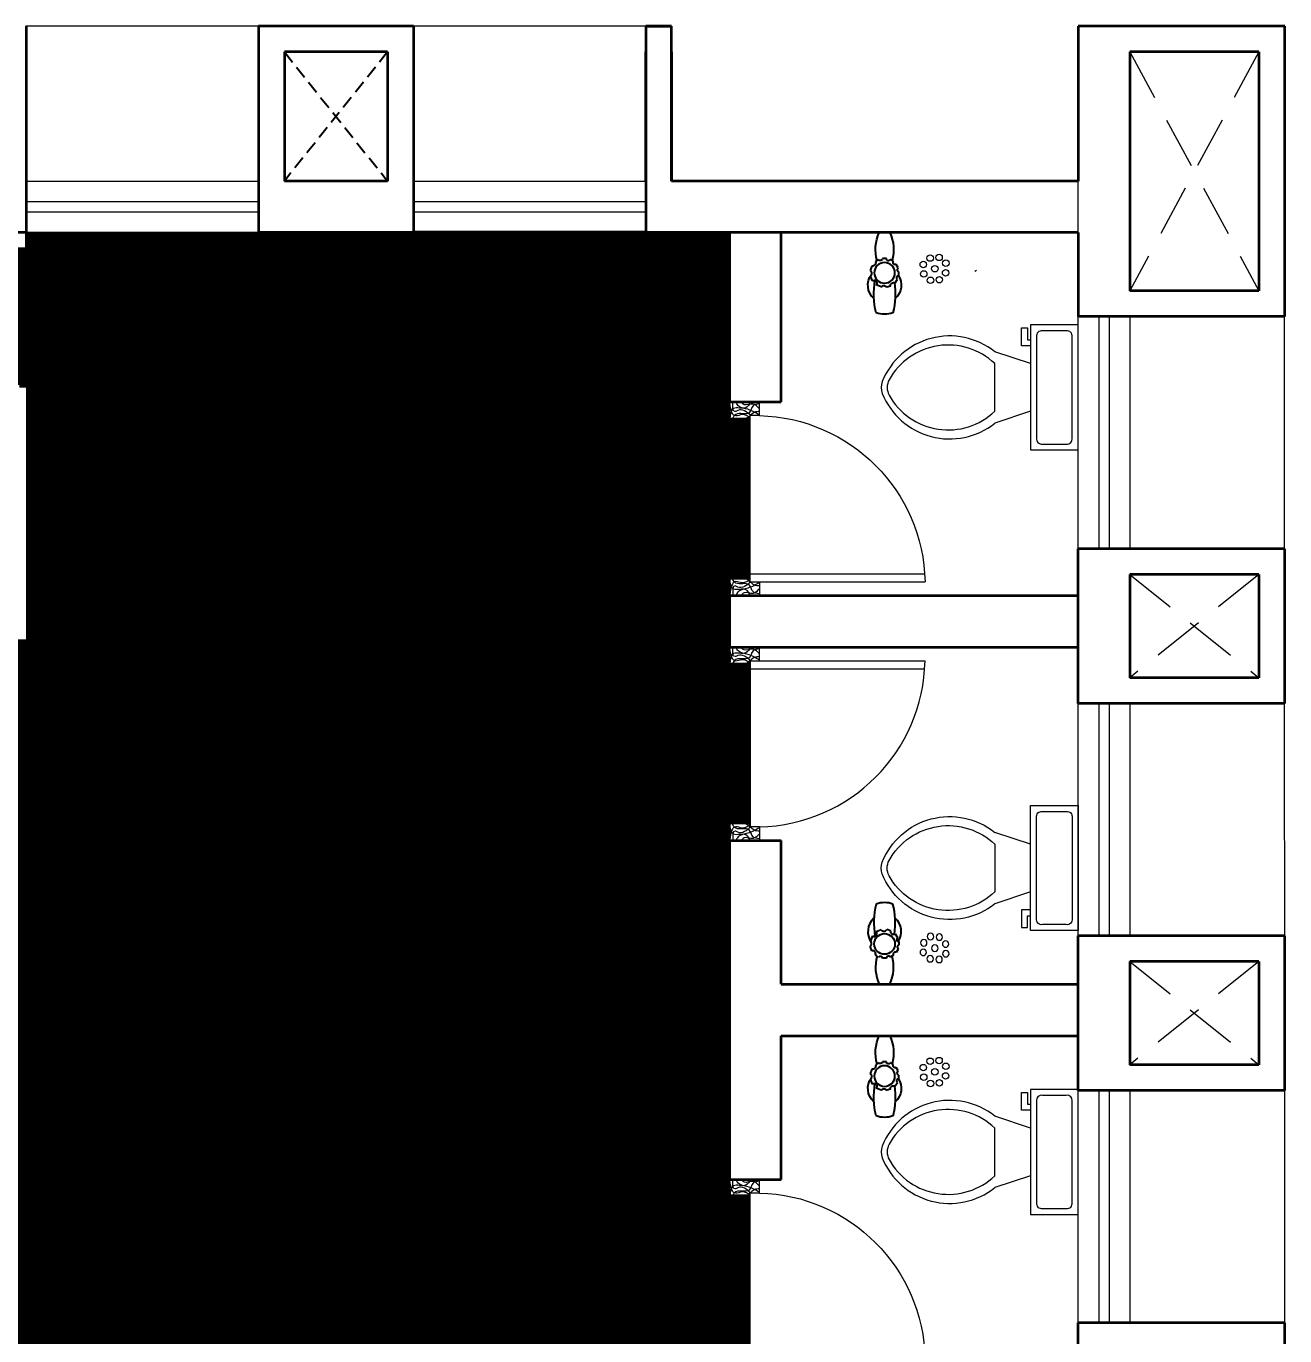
# Model space of a CAD drawing. Header units: millimetres. Extents: x -3092155 to -372614, y -7085746 to -5662826.
# Drawn here: x -380310 to -375435, y -5676951 to -5671876 of the extents above; entities that cross this region are included whole.
import ezdxf

# ---------------------------------------------------------------- set-up
doc = ezdxf.new("R2010")
doc.units = ezdxf.units.MM
doc.header["$LTSCALE"] = 2
doc.header["$MEASUREMENT"] = 0
doc.linetypes.add('DASHED2', pattern=[0.375, 0.25, -0.125])
for name, color, linetype, lineweight in [('DOOR', 27, 'Continuous', 5), ('FIXTURE', 252, 'Continuous', 0), ('glass', 5, 'Continuous', 15), ('SILL', 74, 'Continuous', 9), ('tap', 97, 'Continuous', 25), ('TEXT', 7, 'Continuous', 13), ('WAll', 250, 'Continuous', 35)]:
    doc.layers.add(name, color=color, linetype=linetype, lineweight=lineweight)
doc.layers.add('DOT', color=7, linetype='DASHED2', lineweight=0, true_color=0x89067c)
doc.styles.add('style2', font='')
doc.styles.get('style2').set_extended_font_data('Verdana')

# ---------------------------------------------------------------- blocks, each defined once
blk = doc.blocks.new('Toilet - top')
for p, q in [((9.750000020786107, -4.499999875283331), (9.750000020786107, -1.499999958427777)), ((-4.874999573884722, -6.374999823318057), (-3.374999615456943, -6.374999823318057)), ((-4.874999573884722, -7.124999802531942), (-4.874999573884722, -6.374999823318057)), ((-3.374999615456943, -6.374999823318057), (-3.374999615456943, -5.999999833711112)), ((-2.624999636243054, -5.999999833711112), (-2.624999636243054, -7.124999802531942)), ((-0.3749996986013899, -5.999999833711112), (-1.874999657029167, -10.49999970899444)), ((5.625000135109722, -5.999999833711112), (7.125000093537498, -10.49999970899444)), ((-2.624999636243054, -7.124999802531942), (-4.874999573884722, -7.124999802531942)), ((5.625000135109722, -10.49999970899444), (-0.3749996986013899, -10.49999970899444))]:
    blk.add_line(p, q)
blk.add_lwpolyline([(10.5, -5.999999833711112), (10.5, 0), (-5.249999563491668, 0), (-5.249999563491668, -5.999999833711112)], close=True)
for points in [[(-4.499999584277778, -1.499999958427777), (-4.499999584277778, -4.499999875283331)], [(9.00000004157222, -0.7499999792138891), (-3.74999960506389, -0.7499999792138891)], [(-3.74999960506389, -5.249999854497221), (9.00000004157222, -5.249999854497221)]]:
    blk.add_lwpolyline(points)
for centre, radius, start, end in [((-3.843749602465627, -1.406249961026039), 0.6629126066274994, 81.86989999999999, 188.1301), ((9.093750038973957, -1.406249961026039), 0.6629126066274994, 351.8699, 98.13009999999998), ((-3.843749602465627, -4.593749872685068), 0.6629126066274994, 171.869898, 278.1301), ((9.093750038973957, -4.593749872685068), 0.6629126066274994, 261.8699, 8.130099999999992), ((5.264671971487866, -16.1853708193428), 9.126764785180747, 141.4691096810948, 248.2605552621038), ((5.774968316447487, -16.3630565146643), 8.496884113945722, 136.3677254423718, 240.9979693939525), ((-0.0146246611728551, -16.18535307943234), 9.126775425236774, 291.7392742039648, 38.53070636800451), ((-0.5249176984752985, -16.36303902073235), 8.496889430624533, 299.0017969815357, 43.63209216694732), ((2.625015013218892, -22.04524776254743), 2, 240.9979693939525, 299.0017969815356), ((2.625015773947752, -22.80526443344873), 2, 248.2605552621038, 291.7392742039647)]:
    blk.add_arc(centre, radius, start, end)
blk = doc.blocks.new('A$C3DC14F32')
at = {"layer": 'DOOR', "ltscale": 100}
for p, q in [((52.99949478264897, 114.9996921028942), (52.99949478264899, 756.7428243851377)), ((83.99949478264897, 79.99969210289419), (83.99949478264898, 755.4110343496443)), ((-0.0005052173510194, -0.000307897105813), (-0.0005052173510194, 114.9996921028942)), ((52.99949478264897, 114.9996921028942), (-0.0005052173510194, 114.9996921028942)), ((52.99949478264897, 79.99969210289419), (52.99949478264897, 114.9996921028942)), ((696.999494782649, 114.9996921028942), (696.999494782649, 79.99969210289419)), ((696.999494782649, 114.9996921028942), (749.999494782649, 114.9996921028942)), ((749.999494782649, 114.9996921028942), (749.999494782649, -0.000307897105813)), ((52.99949478264897, 79.99969210289419), (696.999494782649, 79.99969210289419)), ((64.99949478264897, -0.0003078980371356), (64.99949478264897, 79.99969210289419)), ((684.9994947826488, 79.99969210289419), (684.9994947826488, -0.0003078980371356)), ((64.99949478264897, -0.0003078980371356), (-0.0005052173510194, -0.000307897105813)), ((684.9994947826488, -0.0003078980371356), (749.9994947826491, -0.0003078980371356))]:
    blk.add_line(p, q, dxfattribs=at)
blk.add_arc((40.31417776597399, 100.008927482144), 656.8563987731303, 1.307716759455737, 88.89342584686472, dxfattribs=at)
for points in [[(49.99949478264897, 114.9996921028942), (28.5, 70), (14.5, 33.5), (-0.0005052173510194, 24)], [(26.49949478264898, 114.9996921028942), (8, 91.5), (10.5, 56), (-0.0005052173510194, 44.5)], [(7.000000000465661, 114.9996921028942), (15, 90.5), (41.5, 75), (48, 24.5), (64.99949478264897, 10)], [(37.00000000046565, 114.9996921028942), (40, 96), (56, 76), (64.99949478264897, 61)], [(742.9989895648323, 114.9996921028942), (734.998989565298, 90.5), (708.4989895652977, 75), (701.998989565298, 24.5), (684.9994947826488, 10)], [(712.9989895648323, 114.9996921028942), (709.998989565298, 96), (693.9989895652977, 76), (684.9994947826488, 61)], [(699.999494782649, 114.9996921028942), (721.4989895652977, 70), (735.498989565298, 33.5), (749.999494782649, 24)], [(723.499494782649, 114.9996921028942), (741.9989895652977, 91.5), (739.498989565298, 56), (749.999494782649, 44.5)], [(52.99949478264897, 82), (32.5, 31.5), (37, 21), (-0.0005052173510194, 12)], [(-0.0005052173510194, 81), (22.5, 62.5), (25, 15), (64.99949478264897, -0.0003078980371356)], [(62, 79.99969210289419), (49, 49), (54, 23.5), (4, -0.000307897105813)], [(749.999494782649, 81), (727.4989895652978, 62.5), (724.9989895652977, 15), (684.9994947826488, -0.0003078980371356)], [(687.9989895652977, 79.99969210289419), (700.9989895652977, 49), (695.9989895652977, 23.5), (745.9989895652977, -0.000307897105813)], [(696.999494782649, 82), (717.4989895652977, 31.5), (712.9989895652977, 21), (749.999494782649, 12)]]:
    blk.add_spline(points, degree=3, dxfattribs=at)
blk = doc.blocks.new('14')
at = {"layer": 'FIXTURE', "ltscale": 15000}
for centre in [(-56.98899096832612, 27.93758214637637), (-38.20844072954995, 36.0154674127698), (-20.2151071971748, 27.0380796417594), (-64.68213853077668, 9.495943598449239), (-38.12322247237899, 9.495943598449236), (-12.13889834866859, 9.495943598449236), (-56.95706919417716, -7.848507821559906), (-38.20844072954996, -15.28902206820631), (-18.61901848972775, -8.359989639371632)]:
    blk.add_circle(centre, 6.965944811660197, dxfattribs=at)
blk = doc.blocks.new('ryr')
at = {"layer": 'tap', "ltscale": 100}
for p, q in [((1982562.6397905, -4956366.830942098), (1982560.619417549, -4956373.748985207)), ((1982569.018644572, -4956357.754817451), (1982576.059878631, -4956352.883035951)), ((1982583.737675077, -4956350.44548549), (1982590.202268639, -4956350.139865152)), ((1982598.167661398, -4956351.876693387), (1982604.579008114, -4956355.304493397)), ((1982610.690104417, -4956361.283024868), (1982614.049456018, -4956367.114631121)), ((1982561.079463562, -4956384.703346794), (1982565.096674409, -4956394.370811427)), ((1982613.723516514, -4956389.770130052), (1982610.08629866, -4956395.641961147)), ((1982616.002023037, -4956374.114746697), (1982616.037314679, -4956381.777848398)), ((1982666.278792854, -4956367.768315107), (1982666.287072216, -4956388.375991837)), ((1982572.831709136, -4956401.424545053), (1982582.244357445, -4956405.415036406)), ((1982601.526662083, -4956402.744159232), (1982592.781080879, -4956405.710433228))]:
    blk.add_line(p, q, dxfattribs=at)
blk.add_circle((1982588.283364309, -4956378.074034302), 20, dxfattribs=at)
for centre, radius, start, end in [((1982556.196415525, -4956378.074034302), 48.00995838109209, 160.1952473060995, 199.8047526939004), ((1982547.685375614, -4956509.021082662), 151.7093994229934, 81.76230417884105, 103.9834318662461), ((1982564.445824714, -4956380.45154472), 34.64069505713051, 56.55277587514192, 138.7143302402152), ((1982563.234411473, -4956360.46920614), 6.389464648687468, 264.6601720458993, 25.13943216500143), ((1982579.446505095, -4956350.239695132), 4.296101661263567, 217.9728670969993, 357.2543869593875), ((1982594.646703805, -4956348.890665844), 4.616654942065941, 195.6991030066236, 319.6996369507292), ((1982608.779900129, -4956357.123019014), 4.577611728740137, 156.5926791675466, 294.6637864751611), ((1982615.41065981, -4956370.507321732), 3.655574557478431, 111.8614756836552, 279.3096630897456), ((1982633.110303181, -4956440.782698616), 80.1950678442886, 65.5624695641667, 105.3326518006847), ((1982556.944758322, -4956379.390149402), 6.732447841380619, 307.8898860605086, 56.91974426233791), ((1982633.110303181, -4956315.365369986), 80.1950678442886, 254.6673482038987, 294.4375304516508), ((1982616.778405089, -4956386.323464932), 4.605631841286484, 99.25969699666588, 228.4484114278765), ((1982547.685375614, -4956247.126985941), 151.7093994229934, 256.0165681337539, 279.8379305379639), ((1982564.443915571, -4956375.699608197), 34.64069505713051, 221.3317081846367, 306.2699323172791), ((1982568.619799926, -4956398.275333967), 5.259059769223807, 323.2148265677761, 132.0605413497072), ((1982587.381802387, -4956410.234905004), 7.044464055513258, 39.96174969293975, 136.8267596166059), ((1982588.283364309, -4956378.074034302), 28, 279.2436243042187, 279.2438643274891), ((1982607.803097933, -4956401.599361283), 6.379985056878329, 69.03030871157539, 190.3369005336596)]:
    blk.add_arc(centre, radius, start, end, dxfattribs=at)

msp = doc.modelspace()

# ---------------------------------------------------------------- hatches: boundary and pattern name
at = {"layer": 'TEXT', "lineweight": 50, "ltscale": 100, "true_color": 0x7fe5c8, "transparency": 33554610}
h = msp.add_hatch(dxfattribs=at)
h.set_pattern_fill('_USER', color=111, scale=10, pattern_type=0)
h.set_pattern_definition([(0, (0, 0), (0, 10), [])])
edge = h.paths.add_edge_path()
edge.add_line((-377585.0841226911, -5675032.489347572), (-377585.805121266, -5675032.489341238))
edge.add_spline(control_points=[(-377578.6035034053, -5674997.79790578), (-377581.4119950483, -5675006.638286468), (-377583.2513360815, -5675017.563564382), (-377585.0906771147, -5675028.488842297)], knot_values=[90.31845117345458, 90.31845117345458, 90.31845117345458, 90.31845117345458, 114.8480644490307, 114.8480644490307, 114.8480644490307, 114.8480644490307], degree=3, periodic=0)
edge.add_line((-377585.0906771156, -5675028.488842302), (-377585.0901411681, -5674967.489347517))
edge.add_line((-377585.0901411681, -5674967.489347517), (-377505.0901411703, -5674967.490050405))
edge.add_line((-377505.0901411703, -5674967.490050405), (-377505.08469379, -5674347.490050429))
edge.add_line((-377505.08469379, -5674347.490050429), (-377585.0846937879, -5674347.489347541))
edge.add_line((-377585.0846937879, -5674347.489347541), (-377585.0841226906, -5674282.489347544))
edge.add_line((-377585.0841226906, -5674282.489347544), (-377585.0841226901, -5674082.489347537))
edge.add_line((-377585.0841226901, -5674082.489347537), (-377585.084693786, -5674017.489347544))
edge.add_line((-377585.084693786, -5674017.489347544), (-377505.0846937881, -5674017.488644656))
edge.add_line((-377505.0846937881, -5674017.488644656), (-377505.0901411684, -5673397.488644679))
edge.add_line((-377505.0901411684, -5673397.488644679), (-377585.0901411662, -5673397.489347567))
edge.add_line((-377585.0901411662, -5673397.489347567), (-377585.0907122626, -5673332.48934757))
edge.add_line((-377585.0907122626, -5673332.48934757), (-377585.0841226911, -5672676.239234687))
edge.add_line((-377585.0841226911, -5672676.239234687), (-377910.0841226953, -5672676.239234687))
edge.add_line((-377910.0841226953, -5672676.239234687), (-378810.0841226971, -5672676.239234679))
edge.add_line((-378810.0841226971, -5672676.239234679), (-379410.0841226953, -5672676.239234679))
edge.add_line((-379410.0841226953, -5672676.239234679), (-380314.0704617761, -5672676.239234683))
edge.add_line((-380314.0704617761, -5672676.239234683), (-380314.0704617767, -5672736.239234682))
edge.add_line((-380314.0704617767, -5672736.239234682), (-380854.070461776, -5672736.239234678))
edge.add_ellipse((-380256.3599028463, -5672674.459393722), major_axis=(214.5024075598388, 561.305066925244), ratio=0.9999999999994932, start_angle=116.8155097092301, end_angle=195.4530899925314)
edge.add_line((-380310.0841226962, -5673273.261033372), (-380310.0841226962, -5674257.489686105))
edge.add_line((-380310.0841226962, -5674257.489686105), (-380960.0841226953, -5674257.489686105))
edge.add_line((-380960.0841226953, -5674257.489686105), (-381635.0841226981, -5674257.489686105))
edge.add_line((-381635.0841226981, -5674257.489686105), (-381635.0841226963, -5677126.238893923))
edge.add_line((-381635.0841226963, -5677126.238893923), (-379235.0841226953, -5677126.238893922))
edge.add_line((-379235.0841226953, -5677126.238893922), (-379235.0841226953, -5677328.849367386))
edge.add_spline(control_points=[(-379243.2591773676, -5677367.868760789), (-379239.8891738105, -5677357.260244744), (-379237.6821949484, -5677344.149872463), (-379235.4752160864, -5677331.039500182)], knot_values=[90.31845117338801, 90.31845117338801, 90.31845117338801, 90.31845117338801, 114.8480644490307, 114.8480644490307, 114.8480644490307, 114.8480644490307], degree=3, periodic=0)
edge.add_line((-379235.4752160863, -5677331.039500183), (-379235.4745729483, -5677404.238893916))
edge.add_line((-379235.4745729483, -5677404.238893916), (-379331.474572942, -5677404.239737381))
edge.add_line((-379331.474572942, -5677404.239737381), (-379331.4680360857, -5678148.239737324))
edge.add_line((-379331.4680360857, -5678148.239737324), (-379235.468036092, -5678148.238893859))
edge.add_line((-379235.468036092, -5678148.238893859), (-379235.4673507765, -5678226.238890497))
edge.add_line((-379235.4673507765, -5678226.238890497), (-379234.6100592288, -5678226.238890497))
edge.add_spline(control_points=[(-379235.4673929561, -5678221.438287592), (-379237.6746021959, -5678208.327954096), (-379239.8818114356, -5678195.217620598), (-379243.252001407, -5678184.609163774)], knot_values=[90.31845117357966, 90.31845117357966, 90.31845117357966, 90.31845117357966, 114.8480644490307, 114.8480644490307, 114.8480644490307, 114.8480644490307], degree=3, periodic=0)
edge.add_line((-379235.0855052138, -5678223.57665139), (-379235.0853035187, -5678719.989686101))
edge.add_line((-379235.0853035187, -5678719.989686101), (-378485.0841226953, -5678719.989686101))
edge.add_line((-378485.0841226953, -5678719.989686101), (-378485.0841226953, -5678769.989686101))
edge.add_line((-378485.0841226953, -5678769.989686101), (-379235.0852832034, -5678769.989686101))
edge.add_line((-379235.0852832034, -5678769.989686101), (-379235.0849987899, -5679469.989686101))
edge.add_line((-379235.0849987899, -5679469.989686101), (-378485.0841226953, -5679469.989686101))
edge.add_line((-378485.0841226953, -5679469.989686101), (-378485.0841226953, -5679519.989686101))
edge.add_line((-378485.0841226953, -5679519.989686101), (-379235.0849784747, -5679519.989686101))
edge.add_line((-379235.0849784747, -5679519.989686101), (-379235.0849388048, -5679617.625290994))
edge.add_ellipse((-379235.0841226967, -5679814.375323057), major_axis=(438.130792699987, 8.515083419788391e-11), ratio=0.4490668158417386, start_angle=269.999999999995, end_angle=449.999999999995, ccw=False)
edge.add_line((-379235.0847789238, -5680011.125348839), (-379235.0846940611, -5680219.989686102))
edge.add_line((-379235.0846940611, -5680219.989686102), (-378485.0841226953, -5680219.989686102))
edge.add_line((-378485.0841226953, -5680219.989686102), (-378485.0841226953, -5680269.989686102))
edge.add_line((-378485.0841226953, -5680269.989686102), (-379235.0846737458, -5680269.989686102))
edge.add_line((-379235.0846737458, -5680269.989686102), (-379235.0846186034, -5680405.706653963))
edge.add_ellipse((-379235.0841226974, -5680602.456673446), major_axis=(-438.130792699987, 8.515083419788391e-11), ratio=0.4490668158417386, start_angle=90.00000000000497, end_angle=270.000000000005)
edge.add_line((-379235.0844587223, -5680799.206686648), (-379235.0843893323, -5680969.989686102))
edge.add_line((-379235.0843893323, -5680969.989686102), (-378485.0841226939, -5680969.989686102))
edge.add_line((-378485.0841226939, -5680969.989686102), (-378485.0841226953, -5681019.989686101))
edge.add_line((-378485.0841226953, -5681019.989686101), (-379235.0843690171, -5681019.989686101))
edge.add_line((-379235.0843690171, -5681019.989686101), (-379235.0843329324, -5681108.801591107))
edge.add_ellipse((-379235.0841226967, -5681305.551599367), major_axis=(438.130792699987, 8.515083419788391e-11), ratio=0.4490668158417386, start_angle=269.999999999995, end_angle=449.999999999995, ccw=False)
edge.add_line((-379235.0841730513, -5681502.301601345), (-379235.0841226953, -5681626.238274163))
edge.add_line((-379235.0841226953, -5681626.238274163), (-376634.695786471, -5681626.238274163))
edge.add_line((-376634.695786471, -5681626.238274163), (-376234.6957863481, -5681626.238274163))
edge.add_line((-376234.6957863481, -5681626.238274163), (-376234.6957863481, -5681433.700009382))
edge.add_ellipse((-376244.5750863419, -5681236.561868919), major_axis=(438.130792699987, 8.515083419788391e-11), ratio=0.4490668158417386, start_angle=89.999999999995, end_angle=269.999999999995, ccw=False)
edge.add_line((-376235.084122689, -5681039.438985514), (-376235.084122689, -5680988.689686102))
edge.add_line((-376235.084122689, -5680988.689686102), (-376910.0841226929, -5680988.689686102))
edge.add_line((-376910.0841226929, -5680988.689686102), (-376910.0841226929, -5680938.689686102))
edge.add_line((-376910.0841226929, -5680938.689686102), (-376235.084122689, -5680938.689686102))
edge.add_line((-376235.084122689, -5680938.689686102), (-376235.084122689, -5680864.903416029))
edge.add_ellipse((-376235.0841227013, -5680668.153416028), major_axis=(438.130792699987, 8.515083419788391e-11), ratio=0.4490668158417386, start_angle=89.999999999995, end_angle=269.999999999995, ccw=False)
edge.add_line((-376235.084122689, -5680471.403416027), (-376235.084122689, -5680238.689686102))
edge.add_line((-376235.084122689, -5680238.689686102), (-376910.0841226929, -5680238.689686102))
edge.add_line((-376910.0841226929, -5680238.689686102), (-376910.0841226939, -5680188.689686102))
edge.add_line((-376910.0841226939, -5680188.689686102), (-376235.084122689, -5680188.689686102))
edge.add_line((-376235.084122689, -5680188.689686102), (-376235.084122689, -5680011.125323057))
edge.add_ellipse((-376235.0841227006, -5679814.375323057), major_axis=(-438.130792699987, 8.515083419788391e-11), ratio=0.4490668158417386, start_angle=-89.999999999995, end_angle=90.00000000000489, ccw=False)
edge.add_line((-376235.084122689, -5679617.625323057), (-376235.084122689, -5679488.689686102))
edge.add_line((-376235.084122689, -5679488.689686102), (-376910.0841226939, -5679488.689686102))
edge.add_line((-376910.0841226939, -5679488.689686102), (-376910.0841226939, -5679438.689686102))
edge.add_line((-376910.0841226939, -5679438.689686102), (-376235.084122689, -5679438.689686102))
edge.add_line((-376235.084122689, -5679438.689686102), (-376235.0841226891, -5678801.239686104))
edge.add_line((-376235.0841226891, -5678801.239686104), (-377585.0841226911, -5678801.239686104))
edge.add_line((-377585.0841226911, -5678801.239686104), (-377585.0841226911, -5678044.98957328))
edge.add_line((-377585.0841226911, -5678044.98957328), (-377585.805121267, -5678044.989566945))
edge.add_spline(control_points=[(-377578.6035034063, -5678010.298131488), (-377581.4119950492, -5678019.138512176), (-377583.2513360824, -5678030.063790091), (-377585.0906771156, -5678040.989068005)], knot_values=[90.31845117345458, 90.31845117345458, 90.31845117345458, 90.31845117345458, 114.8480644490307, 114.8480644490307, 114.8480644490307, 114.8480644490307], degree=3, periodic=0)
edge.add_line((-377585.0906771165, -5678040.98906801), (-377585.090141169, -5677979.989573225))
edge.add_line((-377585.090141169, -5677979.989573225), (-377505.0901411712, -5677979.990276113))
edge.add_line((-377505.0901411712, -5677979.990276113), (-377505.0846937909, -5677359.990276136))
edge.add_line((-377505.0846937909, -5677359.990276136), (-377585.0846937888, -5677359.989573249))
edge.add_line((-377585.0846937888, -5677359.989573249), (-377585.0841226915, -5677294.989573251))
edge.add_line((-377585.0841226915, -5677294.989573251), (-377585.0841226911, -5677094.989573249))
edge.add_line((-377585.0841226911, -5677094.989573249), (-377585.0846937888, -5677029.989573254))
edge.add_line((-377585.0846937888, -5677029.989573254), (-377505.0846937909, -5677029.988870366))
edge.add_line((-377505.0846937909, -5677029.988870366), (-377505.0901411712, -5676409.98887039))
edge.add_line((-377505.0901411712, -5676409.98887039), (-377585.090141169, -5676409.989573278))
edge.add_line((-377585.090141169, -5676409.989573278), (-377585.0907122653, -5676344.98957328))
edge.add_line((-377585.0907122653, -5676344.98957328), (-377585.0841226911, -5675032.489347572))
edge = h.paths.add_edge_path(flags=16)
edge.add_arc((-379070.0892669726, -5678934.988744659), 90.00000000000001, -32.71091654157192, 0, ccw=False)
edge.add_spline(control_points=[(-378994.3625618315, -5678983.624802563), (-378976.2695538152, -5678989.207216928), (-378959.2394693115, -5678995.400193646), (-378930.2142217983, -5679007.751714358), (-378917.8474595023, -5679013.766561705), (-378895.2195911952, -5679026.333219275), (-378884.9594514824, -5679032.88536483), (-378868.3283431532, -5679045.131489011), (-378861.5914597884, -5679050.775662619), (-378849.7518438164, -5679062.117690237), (-378844.6502056965, -5679067.814449031), (-378836.8079363515, -5679078.127623111), (-378833.8116395283, -5679082.760584868), (-378828.8743246854, -5679091.878571802), (-378826.9323836833, -5679096.362305996), (-378824.0078314734, -5679105.170496074), (-378823.0230913174, -5679109.494909099), (-378821.9254760032, -5679118.059628755), (-378821.8110554733, -5679122.30220554), (-378822.4389145433, -5679130.833290013), (-378823.1821497993, -5679135.124490157), (-378825.5962124874, -5679143.853293245), (-378827.2692673875, -5679148.291469185), (-378831.6447120414, -5679157.328702245), (-378834.3484003944, -5679161.926625645), (-378840.8578056593, -5679171.224297728), (-378844.6636094332, -5679175.92282565), (-378853.4006428802, -5679185.330096967), (-378858.3314730523, -5679190.038176971), (-378869.3001698633, -5679199.370152087), (-378875.3376387332, -5679203.993824745), (-378888.4728927694, -5679213.072361465), (-378895.5704110914, -5679217.527209642), (-378914.4605246144, -5679228.307192207), (-378926.8568040773, -5679234.485369286), (-378953.5938739465, -5679246.115519798), (-378967.9341735602, -5679251.567866297), (-378998.2632038963, -5679261.599760219), (-379014.2516837975, -5679266.179542602), (-379047.5553792582, -5679274.354317795), (-379064.8704125984, -5679277.949435948), (-379100.4858720084, -5679284.072244601), (-379118.7861263074, -5679286.599996028), (-379156.0161750864, -5679290.532156367), (-379174.9457928864, -5679291.936592057), (-379199.3573974443, -5679292.996414947), (-379204.7175993465, -5679293.183236936), (-379210.0841226974, -5679293.32456109)], knot_values=[2.172745440720871, 2.172745440720871, 2.172745440720871, 2.172745440720871, 2.329305823486181, 2.329305823486181, 2.461628538329683, 2.461628538329683, 2.593951253173184, 2.593951253173184, 2.703241405611338, 2.703241405611338, 2.812531558049494, 2.812531558049494, 2.903056276689524, 2.903056276689524, 2.993580995329555, 2.993580995329555, 3.084105713969587, 3.084105713969587, 3.174630432609618, 3.174630432609618, 3.26515515124965, 3.26515515124965, 3.355679869889681, 3.355679869889681, 3.446204588529713, 3.446204588529713, 3.536729307169743, 3.536729307169743, 3.627254025809773, 3.627254025809773, 3.717778744449806, 3.717778744449806, 3.808303463089838, 3.808303463089838, 3.942921364457892, 3.942921364457892, 4.077539265825948, 4.077539265825948, 4.212157167194007, 4.212157167194007, 4.34677506856206, 4.34677506856206, 4.481392969930118, 4.481392969930118, 4.616010871298175, 4.616010871298175, 4.653792164885234, 4.653792164885234, 4.653792164885234, 4.653792164885234], degree=3, periodic=0)
edge.add_line((-379210.0841226974, -5679293.32456109), (-379210.0841226974, -5678950.482788827))
edge.add_spline(control_points=[(-379210.0841226974, -5678950.482788827), (-379207.4154830982, -5678950.553046615), (-379204.7484069325, -5678950.634572847), (-379187.3676486991, -5678951.239776923), (-379172.7150747565, -5678952.09583445), (-379158.2091543262, -5678953.288620418)], knot_values=[1.629393126829684, 1.629393126829684, 1.629393126829684, 1.629393126829684, 1.648180838332605, 1.648180838332605, 1.751923432583463, 1.751923432583463, 1.751923432583463, 1.751923432583463], degree=3, periodic=0)
edge.add_arc((-379070.0892669726, -5678934.988744659), 90, 180, 191.731870556678, ccw=False)
edge.add_arc((-379070.0892669726, -5678934.988744659), 90, 0, 180, ccw=False)
h.paths.add_polyline_path([(-378992.9464098298, -5678934.988744659, -1), (-379147.2321241155, -5678934.988744659, -1)], flags=0)
h.paths.add_polyline_path([(-379065.1584165308, -5678891.68019701, -0.9696040751348196), (-379040.1048937911, -5678892.453658452, -0.4216892678635826), (-379036.7027830773, -5678910.085083529, -0.650134653527777), (-379015.7550172075, -5678919.385977926, -1), (-379040.8324185295, -5678919.385977926, -0.4216892678635826), (-379044.2345292433, -5678901.754552849, -1.269467646058666), (-379074.2403114926, -5678891.118902927, -1.328211830909069), (-379103.8577193323, -5678906.358284587, -1.470285150270368), (-379125.5494293132, -5678914.928082406, -1.343441172314575), (-379095.9081428913, -5678898.915239303, -0.7938544191313672)], flags=0)
h.paths.add_polyline_path([(-379057.4969192511, -5678935.132450483, -1), (-379082.5743205731, -5678935.132450483, -1)], flags=0)
h.paths.add_polyline_path([(-379102.2711471177, -5678951.6834599, -0.3852439206518049), (-379097.5120786871, -5678967.821168104, -1.313878720765163), (-379066.1820539144, -5678978.02136443, -1.268712657308956), (-379037.1924946962, -5678964.911659615, -1.433700975246966), (-379015.1075896188, -5678956.782145761, -1.2856605771247), (-379044.1316220843, -5678970.82099591, -0.7748584005055419), (-379075.839550323, -5678977.303749704, -0.9635859418772214), (-379100.8824783977, -5678976.37460437, -0.3852439206518049), (-379105.6415468283, -5678960.236896166, -0.6807934452732097), (-379127.3485484397, -5678951.6834599, -1)], flags=0)
h.paths.add_polyline_path([(-379107.9533299974, -5679119.153700168, -1), (-379173.9533299974, -5679119.153700168, -1)], flags=0)
h.paths.add_polyline_path([(-379140.9533299974, -5679119.153700168), (-379143.4598328918, -5679119.153700168), (-379140.9533299974, -5679116.944243174)], flags=0)
edge = h.paths.add_edge_path(flags=16)
edge.add_arc((-376399.7305487003, -5678966.204439292), 89.99999999999999, -29.66866076947929, 0, ccw=False)
edge.add_spline(control_points=[(-376321.529333881, -5679010.752952183), (-376303.9097633613, -5679009.116483174), (-376286.0443528177, -5679007.979279653), (-376265.4198384662, -5679007.261126854), (-376262.7527623004, -5679007.179600623), (-376260.0841227013, -5679007.109342835)], knot_values=[1.629393126829684, 1.629393126829684, 1.629393126829684, 1.629393126829684, 1.756003447770607, 1.756003447770607, 1.774791159273527, 1.774791159273527, 1.774791159273527, 1.774791159273527], degree=3, periodic=0)
edge.add_line((-376260.0841227013, -5679007.109342835), (-376260.0841227013, -5679349.951115098))
edge.add_spline(control_points=[(-376260.0841227013, -5679349.951115098), (-376265.4506460521, -5679349.809790944), (-376270.8108479544, -5679349.622968955), (-376295.2224525122, -5679348.563146065), (-376314.1520703123, -5679347.158710374), (-376351.3821190912, -5679343.226550036), (-376369.6823733903, -5679340.698798609), (-376405.2978328003, -5679334.575989956), (-376422.6128661404, -5679330.980871802), (-376455.9165616012, -5679322.80609661), (-376471.9050415023, -5679318.226314227), (-376502.2340718384, -5679308.194420305), (-376516.5743714522, -5679302.742073806), (-376543.3114413214, -5679291.111923293), (-376555.7077207842, -5679284.933746215), (-376574.5978343072, -5679274.15376365), (-376581.6953526293, -5679269.698915472), (-376594.8306066655, -5679260.620378752), (-376600.8680755354, -5679255.996706095), (-376611.8367723464, -5679246.664730978), (-376616.7676025184, -5679241.956650974), (-376625.5046359655, -5679232.549379658), (-376629.3104397394, -5679227.850851736), (-376635.8198450042, -5679218.553179652), (-376638.5235333573, -5679213.955256253), (-376642.8989780112, -5679204.918023192), (-376644.5720329112, -5679200.479847252), (-376646.9860955994, -5679191.751044164), (-376647.7293308554, -5679187.459844021), (-376648.3571899254, -5679178.928759548), (-376648.2427693955, -5679174.686182762), (-376647.1451540813, -5679166.121463107), (-376646.1604139253, -5679161.797050081), (-376643.2358617154, -5679152.988860004), (-376641.2939207132, -5679148.505125809), (-376636.3566058704, -5679139.387138876), (-376633.3603090472, -5679134.754177119), (-376625.5180397022, -5679124.441003039), (-376620.4164015823, -5679118.744244245), (-376608.5767856103, -5679107.402216626), (-376601.8399022454, -5679101.758043019), (-376585.2087939163, -5679089.511918837), (-376574.9486542034, -5679082.959773283), (-376552.3207858964, -5679070.393115712), (-376539.9540236003, -5679064.378268366), (-376509.5501857053, -5679051.44009675), (-376490.9036940213, -5679044.75212051), (-376466.6651982788, -5679037.492102874), (-376462.2467823925, -5679036.221672138), (-376457.7726551249, -5679034.987532284)], knot_values=[2.121685037664803, 2.121685037664803, 2.121685037664803, 2.121685037664803, 2.159466331251862, 2.159466331251862, 2.294084232619919, 2.294084232619919, 2.428702133987977, 2.428702133987977, 2.56332003535603, 2.56332003535603, 2.697937936724089, 2.697937936724089, 2.832555838092145, 2.832555838092145, 2.967173739460199, 2.967173739460199, 3.05769845810023, 3.05769845810023, 3.148223176740264, 3.148223176740264, 3.238747895380294, 3.238747895380294, 3.329272614020323, 3.329272614020323, 3.419797332660355, 3.419797332660355, 3.510322051300387, 3.510322051300387, 3.600846769940418, 3.600846769940418, 3.69137148858045, 3.69137148858045, 3.781896207220481, 3.781896207220481, 3.872420925860513, 3.872420925860513, 3.962945644500543, 3.962945644500543, 4.072235796938699, 4.072235796938699, 4.181525949376852, 4.181525949376852, 4.313848664220354, 4.313848664220354, 4.446171379063856, 4.446171379063856, 4.616452625352251, 4.616452625352251, 4.653792164885234, 4.653792164885234, 4.653792164885234, 4.653792164885234], degree=3, periodic=0)
edge.add_arc((-376399.7305487003, -5678966.204439292), 90.00000000000001, 180, 229.8409001350464, ccw=False)
edge.add_arc((-376399.7305487003, -5678966.204439292), 90, 0, 180, ccw=False)
h.paths.add_polyline_path([(-376322.5876915575, -5678966.204439292, -1), (-376476.8734058432, -5678966.204439292, -1)], flags=0)
h.paths.add_polyline_path([(-376425.5494246181, -5678930.130933937, -0.7938544191313672), (-376394.7996982576, -5678922.895891643, -0.9696040751351039), (-376369.7461755179, -5678923.669353086, -0.4216892678635811), (-376366.3440648041, -5678941.300778163, -0.6501346535277917), (-376345.3962989343, -5678950.601672559, -1), (-376370.4737002563, -5678950.601672559, -0.4216892678635811), (-376373.87581097, -5678932.970247482, -1.269467646058666), (-376403.8815932194, -5678922.334597561, -1.328211830909069), (-376433.4990010591, -5678937.57397922, -1.470285150270441), (-376455.19071104, -5678946.143777039, -1.343441172314559)], flags=0)
h.paths.add_polyline_path([(-376431.9124288445, -5678982.899154534, -0.3852439206518029), (-376427.1533604139, -5678999.036862737, -1.313878720765154), (-376395.8233356412, -5679009.237059063, -1.268712657308956), (-376366.833776423, -5678996.127354248, -1.433700975247004), (-376344.7488713456, -5678987.997840394, -1.285660577124675), (-376373.7729038111, -5679002.036690543, -0.7748584005055419), (-376405.4808320498, -5679008.519444337, -0.9635859418776919), (-376430.5237601245, -5679007.590299003, -0.3852439206518029), (-376435.282828555, -5678991.452590799, -0.6807934452732265), (-376456.9898301665, -5678982.899154534, -1)], flags=0)
h.paths.add_polyline_path([(-376387.1382009779, -5678966.348145116, -1), (-376412.2156022998, -5678966.348145116, -1)], flags=0)
h.paths.add_polyline_path([(-376296.2149154013, -5679175.780254176, -1), (-376362.2149154013, -5679175.780254176, -1)], flags=0)
h.paths.add_polyline_path([(-376326.7084125069, -5679175.780254176), (-376329.2149154013, -5679175.780254176), (-376329.2149154013, -5679173.570797182)], flags=0)

# ---------------------------------------------------------------- linework, layer by layer
at = {"layer": 'DOOR', "ltscale": 100}
msp.add_line((-376629.1801970338, -5672822.795278056), (-376635.0841238881, -5672826.239235386), dxfattribs=at)
at = {"layer": 'DOT', "lineweight": 25, "ltscale": 100}
for p, q in [((-379310.084122699, -5671976.239686102), (-378910.0841226939, -5672476.239234682)), ((-378910.084122699, -5671976.239686102), (-379310.0841226962, -5672476.239234684))]:
    msp.add_line(p, q, dxfattribs=at)
at = {"layer": 'DOT', "ltscale": 400}
for p, q in [((-376035.0841227029, -5671976.239686104), (-375535.084122689, -5672901.239686105)), ((-375535.0841227029, -5671976.239686104), (-376035.0811257388, -5672901.239686105)), ((-376035.0841226901, -5674001.239686104), (-375535.0841226901, -5674401.239686104)), ((-375535.0841226901, -5674001.239686104), (-376035.081125726, -5674401.239686104)), ((-376035.0841226901, -5675501.239686105), (-375535.0841226901, -5675901.239686104)), ((-375535.0841226901, -5675501.239686105), (-376035.081125726, -5675901.239686104))]:
    msp.add_line(p, q, dxfattribs=at)
at = {"layer": 'glass', "ltscale": 100}
for p, q in [((-380310.0841226953, -5672556.239234687), (-379410.0841226953, -5672556.239234687)), ((-378810.0841226953, -5672556.239234687), (-377910.0841226953, -5672556.239234687)), ((-380310.0841226953, -5672596.239234687), (-379410.0841226953, -5672596.239234685)), ((-378810.0841226953, -5672596.239234687), (-377910.0841226953, -5672596.239234687)), ((-376155.0841226939, -5673000.989573251), (-376155.0841226939, -5673900.989573251)), ((-376115.0841226929, -5673000.989573251), (-376115.0841226929, -5673900.989573251)), ((-376155.0841226939, -5674500.989573251), (-376155.0841226939, -5675400.989573251)), ((-376115.0841226929, -5674500.989573251), (-376115.0841226929, -5675400.989573251)), ((-376155.0841226939, -5676001.489347544), (-376155.0841226939, -5676901.489347545)), ((-376115.0841226929, -5676001.489347544), (-376115.0841226929, -5676901.489347545))]:
    msp.add_line(p, q, dxfattribs=at)
at = {"layer": 'SILL', "ltscale": 100}
for p, q in [((-377911.3093047694, -5671876.246069628), (-380311.3093047694, -5671876.246521044)), ((-376235.084122689, -5679901.239686104), (-376235.0841226901, -5671876.239234687)), ((-380310.0841226953, -5672476.239234681), (-379410.0841226953, -5672476.239234681)), ((-378810.0841226953, -5672476.239234681), (-377910.0841226953, -5672476.239234681)), ((-380310.0841226953, -5672676.239234683), (-379410.0841226953, -5672676.239234683)), ((-376035.0841226901, -5673001.239686105), (-376035.0841226901, -5673901.239686104)), ((-375434.6957863479, -5681401.237822742), (-375435.5381763986, -5673001.246521047)), ((-376035.0841226901, -5674501.239686104), (-376035.0841226901, -5675401.239686104)), ((-376035.0841226901, -5676001.239686104), (-376035.0841226901, -5676901.239686104))]:
    msp.add_line(p, q, dxfattribs=at)
at = {"layer": 'TEXT', "color": 3, "lineweight": 50, "ltscale": 100}
msp.add_lwpolyline([(-378810.0841226971, -5672676.239234679), (-377910.0841226953, -5672676.239234679)], dxfattribs=at)
at = {"layer": 'WAll', "ltscale": 100}
for p, q in [((-380310.0841226953, -5671876.239234685), (-380310.0841226953, -5672676.239234684)), ((-378810.0841226971, -5671876.239234681), (-379410.0841226953, -5671876.239234682)), ((-379410.0841226953, -5671876.239234685), (-379410.0841226953, -5672676.239234679)), ((-378810.0841227002, -5671876.239686102), (-379410.0841227002, -5671876.239686102)), ((-378810.0841226953, -5671876.239686104), (-378810.0841226971, -5672676.239234679)), ((-377810.0841215011, -5671876.239234685), (-377910.0841215011, -5671876.239234685)), ((-377910.0841215001, -5671876.239234685), (-377910.0841226953, -5671876.239234682)), ((-377910.084122699, -5671876.239686102), (-377810.0841215053, -5671876.239686102)), ((-377910.0841226953, -5671876.239686106), (-377910.0841226953, -5672676.239234687)), ((-377810.084121502, -5672476.239234684), (-377810.0841215011, -5671876.239234685)), ((-375435.084122689, -5671876.239234685), (-376235.0841226901, -5671876.239234687)), ((-376235.0841226901, -5671876.239686104), (-376235.0841226901, -5672476.239234684)), ((-375435.0841227029, -5671876.239686104), (-376134.6706017901, -5671876.239686104)), ((-375435.0841226901, -5673001.239686105), (-375435.084122689, -5671876.239234685)), ((-378910.0841226939, -5671976.239234681), (-379310.0841226962, -5671976.239234682)), ((-379310.0841226962, -5671976.239234682), (-379310.0841226962, -5672476.239234681)), ((-378910.084122699, -5671976.239686102), (-379310.084122699, -5671976.239686102)), ((-378910.0841226939, -5671976.239234681), (-378910.0841226939, -5672476.239234681)), ((-377910.0841215011, -5672476.239234684), (-377910.0841215011, -5671976.239234685)), ((-377810.0841226953, -5671976.239234682), (-377810.0841226953, -5672476.239234687)), ((-376035.0841226901, -5671976.239234685), (-376035.0841226901, -5672901.239686105)), ((-375535.084122689, -5671976.239234685), (-376035.0841226901, -5671976.239234685)), ((-375535.0841227029, -5671976.239686104), (-376035.0841227029, -5671976.239686104)), ((-375535.084122689, -5671976.239234685), (-375535.084122689, -5672901.239686105)), ((-378910.0841226939, -5672476.239234681), (-379310.0841226962, -5672476.239234681)), ((-376235.0841226901, -5672476.239234687), (-377810.0841226953, -5672476.239234687)), ((-380310.0841226953, -5672676.239234683), (-380959.6987006881, -5672676.239234685)), ((-378810.0841226971, -5672676.239234679), (-379410.0841226953, -5672676.239234679)), ((-376235.0841226901, -5672676.239234687), (-377910.0841226953, -5672676.239234687)), ((-377585.0841226911, -5673332.489347539), (-377585.0841226911, -5672676.239234687)), ((-377385.0841226911, -5673332.489347539), (-377385.0841226911, -5672676.239234687)), ((-376235.0841226901, -5672676.239234685), (-376235.0841226901, -5673001.239686105)), ((-375535.084122689, -5672901.239686105), (-376035.0841226901, -5672901.239686105)), ((-375435.084122689, -5673001.239686105), (-376235.0841226901, -5673001.239686105)), ((-377585.0841226911, -5673332.489347539), (-377385.0841226911, -5673332.489347539)), ((-375435.0841226901, -5673901.239686104), (-376235.0841226901, -5673901.239686104)), ((-376235.084122689, -5674501.239686104), (-376235.084122689, -5673901.239686104)), ((-375435.084122692, -5674501.239686104), (-375435.0841226911, -5673901.239686104)), ((-376035.0841226901, -5674001.239686104), (-376035.0841226901, -5674401.239686104)), ((-375535.0841226901, -5674001.239686104), (-376035.0841226901, -5674001.239686104)), ((-375535.0841226901, -5674001.239686104), (-375535.0841226901, -5674401.239686104)), ((-377585.0841226901, -5674282.489347539), (-377585.0841226901, -5674082.489347537)), ((-377585.0841226901, -5674082.489347537), (-376235.0841226901, -5674082.489347541)), ((-377585.0841226901, -5674282.489347539), (-376235.084122689, -5674282.489347539)), ((-375535.0841226901, -5674401.239686104), (-376035.0841226901, -5674401.239686104)), ((-375435.0841226901, -5674501.239686104), (-376235.0841226901, -5674501.239686104)), ((-377585.0841226911, -5676344.989573251), (-377585.0841226911, -5675032.489347539)), ((-377585.0841226911, -5675032.489347539), (-377385.0841226911, -5675032.489347539)), ((-377385.0841226911, -5675588.739460397), (-377385.0841226911, -5675032.489347539)), ((-375435.0841226901, -5675401.239686105), (-376235.0841226901, -5675401.239686105)), ((-376235.084122689, -5676001.239686104), (-376235.084122689, -5675401.239686105)), ((-375435.0841226939, -5676001.239686104), (-375435.0841226929, -5675401.239686105)), ((-376035.0841226901, -5675501.239686105), (-376035.0841226901, -5675901.239686104)), ((-375535.0841226901, -5675501.239686105), (-376035.0841226901, -5675501.239686105)), ((-375535.0841226901, -5675501.239686105), (-375535.0841226901, -5675901.239686104)), ((-377385.0841226911, -5675588.739460397), (-376235.0841226901, -5675588.739460397)), ((-377385.0841226911, -5676344.989573251), (-377385.0841226911, -5675788.739460394)), ((-377385.0841226911, -5675788.739460394), (-376235.0841226901, -5675788.739460396)), ((-375535.0841226901, -5675901.239686104), (-376035.0841226901, -5675901.239686104)), ((-375435.0841226901, -5676001.239686104), (-376235.0841226901, -5676001.239686104)), ((-377585.0841226911, -5676344.989573251), (-377385.0841226911, -5676344.989573251)), ((-375435.0841226901, -5676901.239686105), (-376235.0841226901, -5676901.239686105)), ((-376235.084122689, -5677501.239686105), (-376235.084122689, -5676901.239686105)), ((-375435.0841226953, -5677501.239686105), (-375435.0841226953, -5676901.239686105))]:
    msp.add_line(p, q, dxfattribs=at)

# ---------------------------------------------------------------- block references
at = {"layer": 'DOOR', "ltscale": 100, "xscale": -1, "rotation": 270.0005034062861}
for p in [(-377585.0838147961, -5674082.488842321), (-377585.0838147989, -5677094.989068031)]:
    msp.add_blockref('A$C3DC14F32', p, dxfattribs=at)
at = {"layer": 'DOOR', "ltscale": 100, "rotation": 269.9994965937137}
msp.add_blockref('A$C3DC14F32', (-377585.0838147979, -5674282.489852764), dxfattribs=at)
at = {"layer": 'FIXTURE', "lineweight": 40, "yscale": 2, "zscale": 2, "rotation": 270}
for p, xscale in [((9535771.060185164, -9638008.805099763), -2), ((9535771.060185164, -1710256.173595324), 2), ((9535771.060185164, -9641121.305325467), -2)]:
    msp.add_blockref('ryr', p, dxfattribs=dict(at, xscale=xscale))
at = {"layer": 'FIXTURE', "yscale": 1.8, "zscale": 1.8}
for p, xscale, rotation in [((-376750.2576446021, -5672757.778796681), 1.8, 69.52880926786803), ((-376750.2576446021, -5675507.199898402), -1.8, 110.471190732132), ((-376750.2576446021, -5675870.279022387), 1.8, 69.52880926786803)]:
    msp.add_blockref('14', p, dxfattribs=dict(at, xscale=xscale, rotation=rotation))
at = {"layer": 'FIXTURE', "ltscale": 100, "extrusion": (0, 0, -1), "yscale": 30.77059217263013, "zscale": -30.7705921728903, "rotation": 90}
for p, xscale in [((376235.0841227002, -5673195.466424219), -30.77059217263013), ((376235.084122689, -5675219.512271565), 30.77059217263013), ((376235.0841227002, -5676157.966649227), -30.77059217263013)]:
    msp.add_blockref('Toilet - top', p, dxfattribs=dict(at, xscale=xscale))

# ---------------------------------------------------------------- texts
at = {"layer": 'TEXT', "lineweight": 25, "ltscale": 100, "insert": (-379326.0475201681, -5674933.132118167), "char_height": 200, "width": 2036.526797928382, "attachment_point": 2, "style": 'style2'}
msp.add_mtext('Toilet (M) Student ', dxfattribs=at)

doc.saveas('drawing.dxf')
